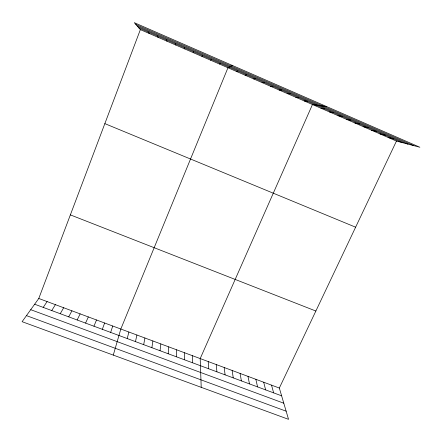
<?xml version="1.0" encoding="UTF-8"?>
<svg xmlns="http://www.w3.org/2000/svg" width="442" height="442" viewBox="0 0 442 442"><rect width="100%" height="100%" fill="white"/><g stroke="black" fill="none" stroke-linecap="round" stroke-linejoin="round"><path stroke-width="0.66" d="M184.364 359.749L184.529 352.749M176.286 356.755L176.656 349.815M193.309 52.659L193.381 51.653M168.175 353.744L168.756 346.876M160.043 350.727L160.833 343.926M151.882 347.699L152.882 340.964M143.689 344.661L144.904 337.997M135.473 341.616L136.904 335.014M127.224 338.555L128.876 332.025M113.285 355.103L120.821 329.025L227.962 67.748L232.382 65.46M110.649 332.406L112.738 326.014M102.323 329.318L104.627 322.997M202.016 56.454L202.348 55.554M396.457 141.092L279.333 388.048L288.538 419.331L22.1 321.688L38.78 298.477L140.368 29.62L134.274 22.669L419.9 147.258L396.457 141.092L140.368 29.62M93.964 326.218L96.494 319.969M85.577 323.108L88.328 316.925M77.162 319.986L80.14 313.875M68.72 316.853L71.924 310.82M60.245 313.715L63.676 307.748M51.742 310.56L55.405 304.665M43.211 307.394L47.106 301.577M210.696 60.234L211.282 59.449M219.348 63.996L220.182 63.322M236.553 71.482L237.884 71.035M245.106 75.212L246.686 74.864M253.631 78.919L255.454 78.687M262.128 82.615L264.194 82.488M270.592 86.3L272.896 86.284M279.024 89.975L281.571 90.058M287.427 93.632L290.212 93.826M295.803 97.279L298.825 97.572M304.146 100.909L307.405 101.306M326.616 106.566L312.466 104.527L200.198 358.584L201.204 387.319M321.002 108.246L324.726 108.854M329.505 111.948L333.467 112.66M337.981 115.638L342.174 116.456M346.429 119.312L350.854 120.23M354.838 122.975L359.495 123.998M363.225 126.627L368.109 127.749M371.578 130.263L376.689 131.484M379.899 133.887L385.242 135.208M388.192 137.495L393.756 138.915M26.459 315.621L286.145 411.187M34.653 304.218L281.62 395.822M30.719 309.687L283.792 403.203M38.78 298.477L279.333 388.048M70.366 214.884L315.864 311.03M104.848 123.627L355.622 227.194M135.882 24.503L413.756 145.639M137.44 26.277L407.762 144.064M138.876 27.912L402.242 142.611M148.042 31.907L149.274 33.493M157.181 35.885L158.148 37.355M166.28 39.846L166.982 41.2M175.347 43.797L175.789 45.034M271.537 385.148L273.626 392.855M263.714 382.236L265.609 389.883M255.868 379.313L257.559 386.894M247.995 376.38L249.481 383.899M240.094 373.44L241.382 380.893M184.386 47.73L184.563 48.858M232.166 370.49L233.249 377.882M224.216 367.529L225.088 374.855M216.237 364.556L216.906 371.816M208.232 361.573L208.69 368.772M192.375 355.672L192.419 362.738"/></g></svg>
